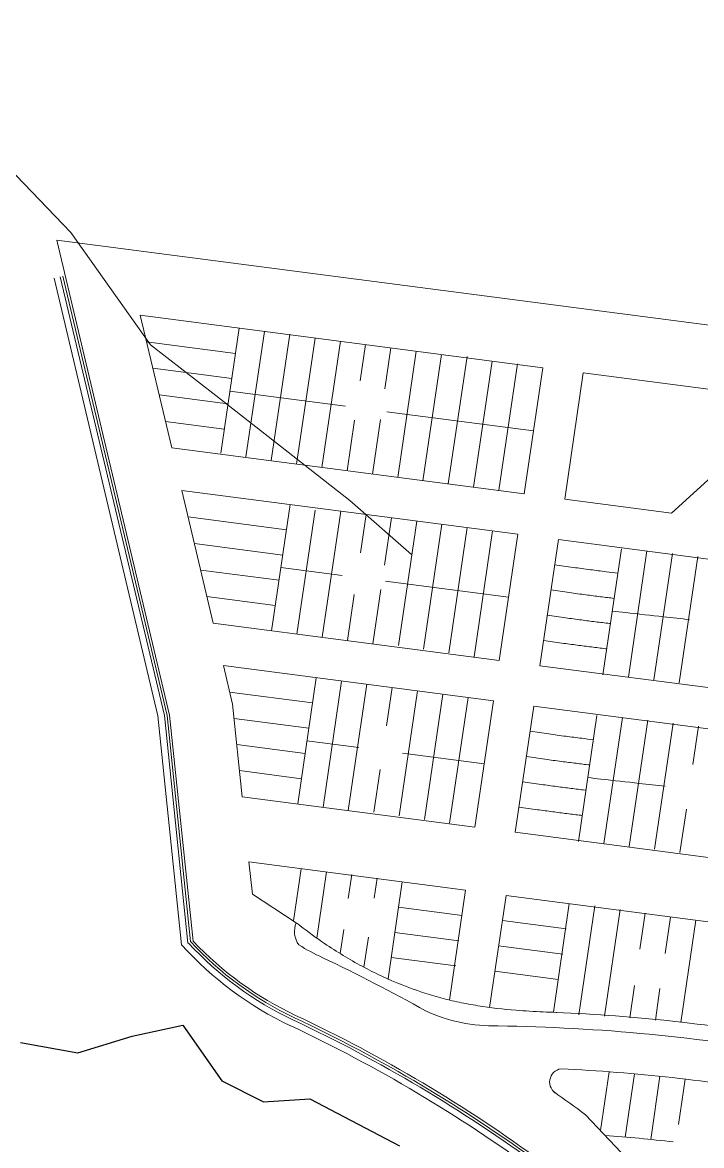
# Model space of a CAD drawing. Header units: metres. Extents: x 3557088 to 3598139, y 7314183 to 7334470.
# Drawn here: x 3580928 to 3581194.1, y 7320889.1 to 7321329.4 of the extents above; entities that cross this region are included whole.
import ezdxf

# ---------------------------------------------------------------- set-up
doc = ezdxf.new("R2010")
doc.units = ezdxf.units.M
for name, color, linetype, lineweight in [('CMS_Limite_Urbanizable', 1, 'Continuous', 30), ('Imagen', 17, 'Continuous', 0), ('Imagen_ZonaUrbanizable', 17, 'Continuous', 0)]:
    doc.layers.add(name, color=color, linetype=linetype, lineweight=lineweight)
doc.layers.add('nuevo', color=7, linetype='Continuous', lineweight=15, true_color=0xf2f2f2)
picture_1 = doc.add_image_def('image1.jpg', size_in_pixel=(4800, 2360))
picture_2 = doc.add_image_def('image2.jpg', size_in_pixel=(4800, 2360))

msp = doc.modelspace()

# ---------------------------------------------------------------- linework, layer by layer
at = {"layer": 'CMS_Limite_Urbanizable'}
msp.add_lwpolyline([(3580927.2, 7320929.48), (3580949.67, 7320925.49), (3580971.01, 7320931.92), (3580990.81, 7320936.25), (3581006.12, 7320914.47), (3581022.36, 7320906.26), (3581040.62, 7320907.45), (3581075.73, 7320888.96)], dxfattribs=at)
at = {"layer": 'nuevo'}
for p, q in [((3580974.08, 7321214.61), (3581131.88, 7321194.04)), ((3580976.55, 7321204.2), (3581011.41, 7321199.66)), ((3580979.02, 7321193.79), (3581009.96, 7321189.76)), ((3580981.49, 7321183.39), (3581008.5, 7321179.87)), ((3581009.23, 7321184.81), (3581054.52, 7321178.91)), ((3581070.81, 7321176.79), (3581128.24, 7321169.3)), ((3580983.96, 7321172.98), (3581007.05, 7321169.97)), ((3580986.43, 7321162.57), (3581124.6, 7321144.57)), ((3580990.39, 7321145.92), (3581122.13, 7321128.75)), ((3581025.6, 7321090.91), (3581032.87, 7321140.39)), ((3581031.42, 7321130.49), (3580992.86, 7321135.52)), ((3581138, 7321126.68), (3581257.01, 7321111.17)), ((3581029.96, 7321120.6), (3580995.33, 7321125.11)), ((3581165.45, 7321072.77), (3581172.72, 7321122.26)), ((3581175.39, 7321071.66), (3581182.67, 7321121.16)), ((3581185.33, 7321070.55), (3581192.61, 7321120.04)), ((3581028.51, 7321110.7), (3580997.8, 7321114.7)), ((3581029.23, 7321115.65), (3581053.26, 7321112.52)), ((3581070.22, 7321110.31), (3581118.49, 7321104.02)), ((3581027.05, 7321100.81), (3581000.27, 7321104.3)), ((3581114.85, 7321079.28), (3581002.74, 7321093.89)), ((3581112.53, 7321063.45), (3581006.69, 7321077.24)), ((3581249.73, 7321061.7), (3581130.72, 7321077.21)), ((3581041.65, 7321062.6), (3581009.16, 7321066.83)), ((3581247.66, 7321045.83), (3581128.39, 7321061.38)), ((3581040.2, 7321052.7), (3581010.87, 7321056.53)), ((3581155.84, 7321007.46), (3581163.12, 7321056.96)), ((3581165.79, 7321006.36), (3581173.07, 7321055.86)), ((3581175.73, 7321005.24), (3581183.01, 7321054.73)), ((3581190.72, 7321038.44), (3581192.94, 7321053.52)), ((3581039.47, 7321047.76), (3581059.85, 7321045.1)), ((3581038.74, 7321042.81), (3581011.93, 7321046.3)), ((3581076.91, 7321042.88), (3581108.89, 7321038.71)), ((3581037.29, 7321032.91), (3581013, 7321036.08)), ((3581105.25, 7321013.97), (3581014.06, 7321025.86)), ((3581185.66, 7321004.03), (3581188.16, 7321021.01)), ((3581240.13, 7320996.39), (3581121.12, 7321011.9)), ((3581101.62, 7320989.23), (3581016.72, 7321000.3)), ((3581034.14, 7320977.17), (3581037.15, 7320997.64)), ((3581043.27, 7320970.46), (3581047.07, 7320996.34)), ((3581055.66, 7320985.99), (3581057.04, 7320995.37)), ((3581065.78, 7320986.09), (3581066.93, 7320993.92)), ((3581071.23, 7320954.39), (3581076.82, 7320992.47)), ((3581236.49, 7320971.65), (3581117.48, 7320987.17)), ((3581100.32, 7320979.32), (3581075.37, 7320982.57)), ((3581145.98, 7320940.4), (3581152.25, 7320983.05)), ((3581156.01, 7320939.83), (3581162.15, 7320981.59)), ((3581140.99, 7320974.02), (3581116.03, 7320977.27)), ((3581169.98, 7320966.13), (3581172.04, 7320980.14)), ((3581179.83, 7320964.38), (3581181.94, 7320978.68)), ((3581185.96, 7320937.3), (3581191.85, 7320977.39)), ((3581052.47, 7320964.34), (3581053.86, 7320973.75)), ((3581099.03, 7320969.4), (3581073.91, 7320972.68)), ((3581061.79, 7320958.99), (3581063.52, 7320970.74)), ((3581139.69, 7320964.1), (3581114.57, 7320967.38)), ((3581097.74, 7320959.49), (3581072.46, 7320962.78)), ((3581137.91, 7320954.25), (3581113.12, 7320957.48)), ((3581166.01, 7320939.12), (3581167.87, 7320951.79)), ((3581176, 7320938.28), (3581177.81, 7320950.63)), ((3581154.48, 7320895.02), (3581157.86, 7320918.03)), ((3581164.2, 7320892.43), (3581167.84, 7320917.2)), ((3581174.17, 7320891.48), (3581177.81, 7320916.24)), ((3581185.13, 7320897.3), (3581187.74, 7320915.06))]:
    msp.add_line(p, q, dxfattribs=at)
for points in [[(3580781.73, 7321662.2), (3580804.81, 7321619.64), (3580833.21, 7321616.98), (3580866, 7321527.91), (3580880.2, 7321456.97), (3580887.3, 7321408.74), (3580902.92, 7321354.83), (3580910.02, 7321285.31), (3580946.94, 7321247), (3580978.18, 7321203.02), (3581003.74, 7321183.16), (3581056.27, 7321142.02), (3581080.41, 7321120.74)], [(3580994.82, 7320969.22), (3580985.6, 7321057.87), (3580941.39, 7321244.08), (3581245.28, 7321204.47)], [(3580990.33, 7320967.75), (3580981.04, 7321057.58), (3580940.33, 7321229.08)], [(3580993.27, 7320968.24), (3580992.83, 7320968.39), (3580983.59, 7321057.67), (3580942.76, 7321229.65)], [(3580993.83, 7320969.11), (3580984.61, 7321057.7), (3580943.73, 7321229.89)], [(3580986.43, 7321162.57), (3580974.08, 7321214.61)], [(3581005.66, 7321160.56), (3581012.87, 7321209.55)], [(3581015.56, 7321159.11), (3581022.78, 7321208.26)], [(3581025.45, 7321157.65), (3581032.73, 7321207.13)], [(3581035.35, 7321156.2), (3581042.62, 7321205.67)], [(3581045.26, 7321154.91), (3581052.54, 7321204.38)], [(3581060.37, 7321188.91), (3581062.45, 7321203.09)], [(3581070.02, 7321185.8), (3581072.37, 7321201.8)], [(3581075.01, 7321151.03), (3581082.29, 7321200.5)], [(3581084.93, 7321149.74), (3581092.21, 7321199.21)], [(3581094.85, 7321148.44), (3581102.2, 7321198.4)], [(3581104.77, 7321147.15), (3581112.04, 7321196.63)], [(3581114.71, 7321146.02), (3581121.98, 7321195.5)], [(3581124.6, 7321144.57), (3581131.88, 7321194.04)], [(3581124.6, 7321144.57), (3581131.88, 7321194.04)], [(3581140.47, 7321142.5), (3581147.74, 7321191.97), (3581230.87, 7321181.14), (3581182.31, 7321137.04), (3581140.47, 7321142.5)], [(3581055.18, 7321153.61), (3581058.1, 7321173.5)], [(3581065.1, 7321152.32), (3581068.24, 7321173.7)], [(3581002.74, 7321093.89), (3580990.39, 7321145.92)], [(3581035.51, 7321089.62), (3581042.65, 7321138.17)], [(3581045.43, 7321088.33), (3581052.71, 7321137.8)], [(3581060.41, 7321121.47), (3581062.62, 7321136.51)], [(3581069.8, 7321116.6), (3581072.54, 7321135.22)], [(3581075.28, 7321085.1), (3581082.46, 7321133.92)], [(3581085.17, 7321083.64), (3581092.38, 7321132.63)], [(3581095.07, 7321082.19), (3581102.29, 7321131.34)], [(3581104.96, 7321080.73), (3581112.21, 7321130.05)], [(3581114.85, 7321079.28), (3581122.13, 7321128.75)], [(3581130.72, 7321077.21), (3581138, 7321126.68)], [(3581162.73, 7321123.05), (3581155.47, 7321073.58)], [(3581055.35, 7321087.03), (3581058.02, 7321105.17)], [(3581065.27, 7321085.74), (3581068.41, 7321107.14)], [(3581014.06, 7321025.86), (3581010.29, 7321062.07), (3581006.69, 7321077.24)], [(3581035.83, 7321023.02), (3581043.1, 7321072.49)], [(3581045.75, 7321021.73), (3581053.02, 7321071.2)], [(3581055.67, 7321020.43), (3581062.94, 7321069.91)], [(3581070.65, 7321053.58), (3581072.86, 7321068.62)], [(3581075.57, 7321018.33), (3581082.77, 7321067.32)], [(3581085.47, 7321016.88), (3581092.69, 7321066.03)], [(3581095.36, 7321015.43), (3581102.61, 7321064.74)], [(3581105.25, 7321013.97), (3581112.53, 7321063.45)], [(3581121.12, 7321011.9), (3581128.39, 7321061.38)], [(3581153.13, 7321057.74), (3581145.87, 7321008.27)], [(3581065.68, 7321019.79), (3581068.13, 7321036.49)], [(3581035.25, 7320976.46), (3581018.05, 7320987.58), (3581016.72, 7321000.3)], [(3581095.28, 7320946.15), (3581101.62, 7320989.23)], [(3581111.03, 7320943.25), (3581117.48, 7320987.17)], [(3581136.02, 7320941.34), (3581142.28, 7320983.93)], [(3581181.09, 7320864.75), (3581172.03, 7320876.47), (3581148.64, 7320901.19)]]:
    msp.add_lwpolyline(points, dxfattribs=at)
for centre, radius, start, end in [((3581043.7, 7320973.01), 9.13, 157.8085, 215.243), ((3581090.94, 7321058.66), 135.6, 222.0983, 244.7328), ((3581090.94, 7321058.66), 133.1, 222.6781, 244.7328), ((3581090.94, 7321058.66), 132.1, 222.6781, 244.7328), ((3581093.2, 7321062.66), 135.68, 223.5303, 244.5953), ((3581090.94, 7321058.66), 106.1, 238.9651, 244.7328), ((3580788.18, 7320414.75), 605.44, 60.53635, 64.83672), ((3581113.2, 7321001.44), 65.48, 245.4415, 270.9984), ((3581104.58, 7320211.91), 730.13, 80.12153, 87.44638), ((3580788.18, 7320414.75), 578.44, 53.68496, 64.83672), ((3580788.18, 7320414.75), 579.44, 53.68496, 64.83672), ((3580788.18, 7320414.75), 580.44, 53.68496, 64.83672), ((3580788.18, 7320414.75), 575.94, 53.68496, 64.83672), ((3581104.58, 7320211.91), 724.13, 80.12153, 89.52147), ((3581139.83, 7320914), 5.26, 98.6563, 242.0512), ((3581104.58, 7320211.91), 708.13, 80.12153, 87.21085), ((3580788.18, 7320414.75), 605.44, 53.46136, 54.90346), ((3581104.58, 7320211.91), 683.13, 83.40577, 85.6563)]:
    msp.add_arc(centre, radius, start, end, dxfattribs=at)
for points, knots in [([(3581136.54, 7321116.79), (3581138.95, 7321116.43), (3581141.37, 7321116.09), (3581146.04, 7321115.44), (3581148.29, 7321115.13), (3581152.61, 7321114.57), (3581154.69, 7321114.3), (3581158.28, 7321113.86), (3581159.81, 7321113.68), (3581161.33, 7321113.5)], [94.710873, 94.710873, 94.710873, 94.710873, 101.748866, 101.748866, 108.173251, 108.173251, 114.008191, 114.008191, 118.382743, 118.382743, 118.382743, 118.382743]), ([(3581135.09, 7321106.89), (3581137.49, 7321106.54), (3581139.9, 7321106.19), (3581144.47, 7321105.56), (3581146.62, 7321105.27), (3581150.7, 7321104.73), (3581152.63, 7321104.48), (3581156.34, 7321104.03), (3581158.11, 7321103.81), (3581159.88, 7321103.6)], [94.710873, 94.710873, 94.710873, 94.710873, 101.658634, 101.658634, 107.73387, 107.73387, 113.090015, 113.090015, 118.115349, 118.115349, 118.115349, 118.115349]), ([(3581133.64, 7321097), (3581136.02, 7321096.65), (3581138.42, 7321096.3), (3581142.88, 7321095.68), (3581144.94, 7321095.4), (3581148.85, 7321094.89), (3581150.71, 7321094.65), (3581154.4, 7321094.19), (3581156.23, 7321093.97), (3581158.17, 7321093.74), (3581158.3, 7321093.72), (3581158.42, 7321093.71)], [94.710873, 94.710873, 94.710873, 94.710873, 101.548424, 101.548424, 107.297702, 107.297702, 112.395864, 112.395864, 117.494027, 117.494027, 117.852872, 117.852872, 117.852872, 117.852872]), ([(3581159.15, 7321098.65), (3581160.87, 7321098.45), (3581162.57, 7321098.25), (3581169.38, 7321097.47), (3581174.37, 7321096.93), (3581182.71, 7321096.01), (3581186.13, 7321095.62), (3581189.45, 7321095.24)], [117.983447, 117.983447, 117.983447, 117.983447, 122.849807, 122.849807, 137.621096, 137.621096, 148.275557, 148.275557, 148.275557, 148.275557]), ([(3581132.19, 7321087.1), (3581134.55, 7321086.76), (3581136.94, 7321086.41), (3581141.35, 7321085.8), (3581143.35, 7321085.53), (3581147.23, 7321085.01), (3581149.09, 7321084.77), (3581152.8, 7321084.31), (3581154.63, 7321084.09), (3581156.62, 7321083.85), (3581156.8, 7321083.83), (3581156.97, 7321083.81)], [94.710873, 94.710873, 94.710873, 94.710873, 101.452756, 101.452756, 107.000804, 107.000804, 112.054154, 112.054154, 117.107504, 117.107504, 117.595291, 117.595291, 117.595291, 117.595291]), ([(3581126.94, 7321051.48), (3581129.35, 7321051.13), (3581131.77, 7321050.78), (3581136.44, 7321050.13), (3581138.69, 7321049.82), (3581143.01, 7321049.26), (3581145.09, 7321049), (3581148.68, 7321048.56), (3581150.21, 7321048.37), (3581151.73, 7321048.19)], [94.710873, 94.710873, 94.710873, 94.710873, 101.748866, 101.748866, 108.173251, 108.173251, 114.008191, 114.008191, 118.382743, 118.382743, 118.382743, 118.382743]), ([(3581125.49, 7321041.59), (3581127.89, 7321041.23), (3581130.3, 7321040.89), (3581134.87, 7321040.25), (3581137.02, 7321039.96), (3581141.1, 7321039.42), (3581143.03, 7321039.18), (3581146.73, 7321038.72), (3581148.51, 7321038.5), (3581150.28, 7321038.3)], [94.710873, 94.710873, 94.710873, 94.710873, 101.658634, 101.658634, 107.73387, 107.73387, 113.090015, 113.090015, 118.115349, 118.115349, 118.115349, 118.115349]), ([(3581149.55, 7321033.35), (3581151.27, 7321033.14), (3581152.97, 7321032.95), (3581159.78, 7321032.17), (3581164.77, 7321031.62), (3581173.11, 7321030.7), (3581176.53, 7321030.32), (3581179.85, 7321029.93)], [117.983447, 117.983447, 117.983447, 117.983447, 122.849807, 122.849807, 137.621096, 137.621096, 148.275557, 148.275557, 148.275557, 148.275557]), ([(3581124.04, 7321031.69), (3581126.42, 7321031.34), (3581128.82, 7321031), (3581133.28, 7321030.38), (3581135.34, 7321030.1), (3581139.25, 7321029.58), (3581141.11, 7321029.34), (3581144.8, 7321028.88), (3581146.63, 7321028.66), (3581148.57, 7321028.43), (3581148.7, 7321028.41), (3581148.82, 7321028.4)], [94.710873, 94.710873, 94.710873, 94.710873, 101.548424, 101.548424, 107.297702, 107.297702, 112.395864, 112.395864, 117.494027, 117.494027, 117.852872, 117.852872, 117.852872, 117.852872]), ([(3581122.59, 7321021.8), (3581124.95, 7321021.45), (3581127.34, 7321021.11), (3581131.75, 7321020.49), (3581133.75, 7321020.22), (3581137.62, 7321019.71), (3581139.49, 7321019.47), (3581143.2, 7321019), (3581145.03, 7321018.78), (3581147.02, 7321018.54), (3581147.2, 7321018.52), (3581147.37, 7321018.5)], [94.710873, 94.710873, 94.710873, 94.710873, 101.452756, 101.452756, 107.000804, 107.000804, 112.054154, 112.054154, 117.107504, 117.107504, 117.595291, 117.595291, 117.595291, 117.595291]), ([(3581035.25, 7320976.46), (3581035.76, 7320976.06), (3581036.27, 7320975.66), (3581039.92, 7320972.85), (3581043.11, 7320970.52), (3581048.76, 7320966.68), (3581051.17, 7320965.13), (3581058.54, 7320960.65), (3581063.61, 7320957.92), (3581074.02, 7320953.06), (3581079.35, 7320950.92), (3581087.14, 7320948.36), (3581089.51, 7320947.65), (3581094.28, 7320946.37), (3581096.69, 7320945.79), (3581101.53, 7320944.77), (3581103.97, 7320944.32), (3581111.39, 7320943.12), (3581116.4, 7320942.55), (3581124.96, 7320941.85), (3581128.49, 7320941.64), (3581133.81, 7320941.41), (3581135.6, 7320941.35), (3581137.38, 7320941.3)], [32.157186, 32.157186, 32.157186, 32.157186, 34.118702, 34.118702, 46.09964, 46.09964, 54.776638, 54.776638, 72.130635, 72.130635, 89.484632, 89.484632, 97.005814, 97.005814, 104.526996, 104.526996, 112.048178, 112.048178, 127.313666, 127.313666, 137.944503, 137.944503, 143.333425, 143.333425, 143.333425, 143.333425])]:
    msp.add_open_spline(points, degree=3, knots=knots, dxfattribs=at)

# ---------------------------------------------------------------- pictures from other files: only their frames are drawn
at = {"layer": 'Imagen'}
image = msp.add_image(picture_1, insert=(3557088.07, 7314320.11), size_in_units=(40983.87, 20150.4), rotation=-0.191111, dxfattribs=dict(at, fade=20))
image.dxf.flags = 7
at = {"layer": 'Imagen_ZonaUrbanizable'}
image = msp.add_image(picture_2, insert=(3572700.54, 7325067.98), size_in_units=(7743.81, 3807.38), rotation=-32.652839, dxfattribs=at)
image.dxf.flags = 7

doc.saveas('drawing.dxf')
